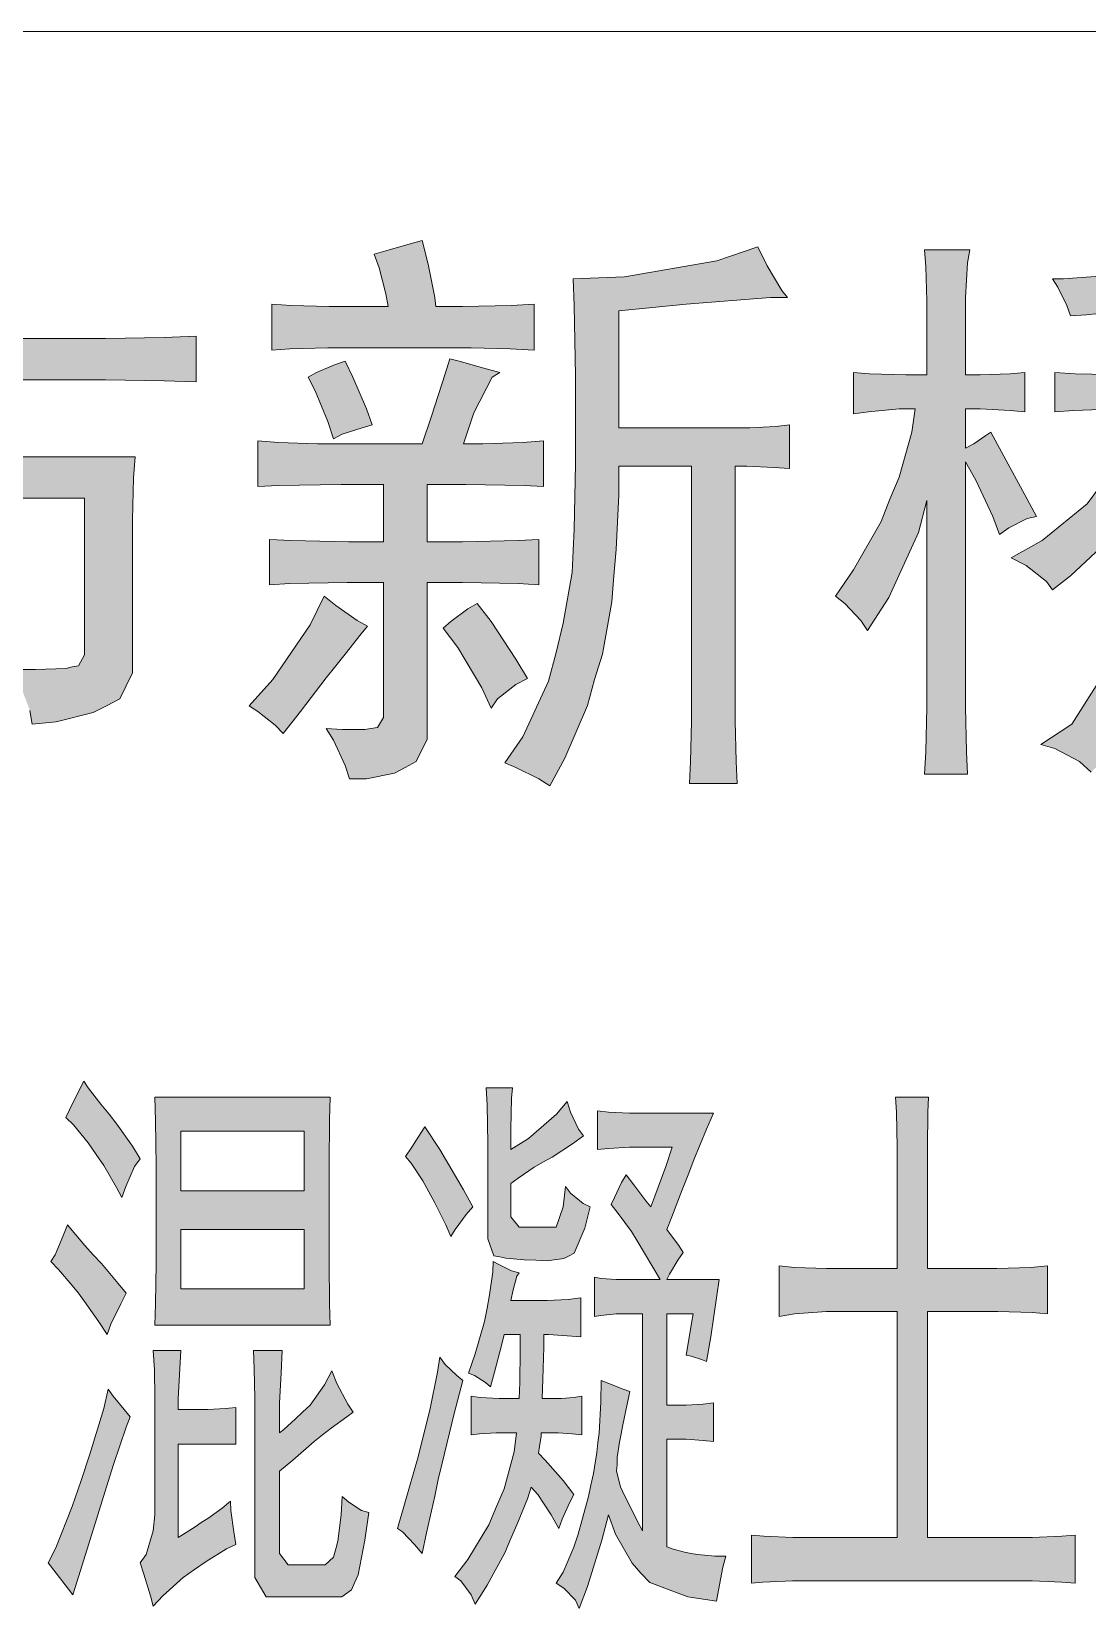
# Model space of a CAD drawing. Header units: millimetres. Extents: x 0 to 207, y 0 to 293.
# Drawn here: x 113.61 to 120.37, y 254.96 to 265.05 of the extents above; entities that cross this region are included whole.
import ezdxf

# ---------------------------------------------------------------- set-up
doc = ezdxf.new("R2010")
doc.units = ezdxf.units.MM

msp = doc.modelspace()

# ---------------------------------------------------------------- hatches: boundary and pattern name
h = msp.add_hatch(color=0)
h.dxf.hatch_style = 2
h.paths.add_polyline_path([(116.106222, 263.7155), (116.145028, 263.563806), (116.187361, 263.348611), (116.194417, 263.292167), (116.36375, 263.292167), (116.677722, 263.299222), (116.822361, 263.306278), (116.822361, 263.013472), (116.670667, 263.020528), (116.420194, 263.027583), (116.328472, 263.027583), (115.626444, 263.027583), (115.502972, 263.027583), (115.259556, 263.020528), (115.143139, 263.013472), (115.143139, 263.306278), (115.266611, 263.299222), (115.510028, 263.292167), (115.626444, 263.292167), (115.8875, 263.292167), (115.873389, 263.373306), (115.831056, 263.539111), (115.799306, 263.627306), (115.873389, 263.648472), (116.028611, 263.694333)])
h = msp.add_hatch(color=0)
h.dxf.hatch_style = 2
h.paths.add_polyline_path([(118.445139, 263.348611), (118.335778, 263.348611), (117.796028, 263.306278), (117.365639, 263.263944), (117.365639, 262.516056), (118.124111, 262.516056), (118.20525, 262.516056), (118.371056, 262.523111), (118.45925, 262.533694), (118.45925, 262.255), (118.356944, 262.262056), (118.184083, 262.269111), (118.11, 262.269111), (118.11, 260.76275), (118.11, 260.639278), (118.117056, 260.378222), (118.124111, 260.237111), (117.817194, 260.237111), (117.82425, 260.378222), (117.831306, 260.632222), (117.831306, 260.748639), (117.831306, 262.269111), (117.365639, 262.269111), (117.365639, 262.085667), (117.348, 261.736417), (117.333889, 261.567083), (117.319778, 261.401278), (117.259806, 261.066139), (117.210417, 260.903861), (117.164556, 260.738056), (117.019917, 260.399389), (116.924667, 260.223), (116.854111, 260.268861), (116.705944, 260.339417), (116.635389, 260.371167), (116.751806, 260.536972), (116.914083, 260.893278), (116.963472, 261.076722), (117.009333, 261.263694), (117.065778, 261.58825), (117.072833, 261.729361), (117.079889, 261.866944), (117.086944, 262.283222), (117.086944, 262.561917), (117.086944, 262.847667), (117.079889, 263.299222), (117.072833, 263.468556), (117.400917, 263.482667), (117.993583, 263.584972), (118.254639, 263.673167), (118.314611, 263.553222), (118.409861, 263.394472)])
h = msp.add_hatch(color=0)
h.dxf.hatch_style = 2
h.paths.add_polyline_path([(119.803333, 261.831667), (119.761, 261.948083), (119.651639, 262.180917), (119.584611, 262.297333), (119.584611, 260.865056), (119.584611, 260.727472), (119.591667, 260.441722), (119.598722, 260.297083), (119.323556, 260.297083), (119.330611, 260.441722), (119.337667, 260.727472), (119.337667, 260.865056), (119.337667, 262.050389), (119.28475, 261.845778), (119.09425, 261.4295), (118.956667, 261.217833), (118.914333, 261.281333), (118.812028, 261.390694), (118.752056, 261.436556), (118.868472, 261.605889), (119.044861, 261.916333), (119.101306, 262.057444), (119.161278, 262.198556), (119.242417, 262.487833), (119.263583, 262.636), (119.161278, 262.636), (118.963722, 262.618361), (118.868472, 262.60425), (118.868472, 262.868833), (118.970778, 262.861778), (119.203611, 262.854722), (119.337667, 262.854722), (119.337667, 263.218083), (119.337667, 263.327444), (119.330611, 263.546167), (119.323556, 263.655528), (119.612833, 263.655528), (119.598722, 263.570861), (119.584611, 263.348611), (119.584611, 263.218083), (119.584611, 262.854722), (119.679861, 262.854722), (119.870361, 262.861778), (119.965611, 262.868833), (119.965611, 262.618361), (119.870361, 262.625417), (119.679861, 262.636), (119.584611, 262.636), (119.584611, 262.385528), (119.637528, 262.41375), (119.715139, 262.466667), (119.746889, 262.487833), (119.817444, 262.357306), (119.965611, 262.085667), (120.039694, 261.948083), (119.979722, 261.933972), (119.863306, 261.874)])
h = msp.add_hatch(color=0)
h.dxf.hatch_style = 2
h.paths.add_polyline_path([(121.849444, 263.394472), (121.76125, 263.401528), (121.397889, 263.36625), (121.119194, 263.320389), (121.105083, 263.211028), (121.069806, 262.978194), (121.045111, 262.854722), (121.57075, 262.854722), (121.658944, 262.854722), (121.870611, 262.861778), (121.997611, 262.868833), (121.997611, 262.618361), (121.870611, 262.625417), (121.57075, 262.636), (121.397889, 262.636), (121.419056, 262.501944), (121.539, 262.265583), (121.637778, 262.15975), (121.736556, 262.053917), (122.032889, 261.881056), (122.230444, 261.817556), (122.156361, 261.771694), (122.039944, 261.641167), (121.997611, 261.552972), (121.88825, 261.612944), (121.683639, 261.757583), (121.588389, 261.845778), (121.57075, 261.764639), (121.556639, 261.574139), (121.556639, 261.464778), (121.556639, 260.7945), (121.556639, 260.692194), (121.563694, 260.455833), (121.57075, 260.325306), (121.295583, 260.325306), (121.302639, 260.4135), (121.309694, 260.646333), (121.309694, 260.7945), (121.309694, 261.464778), (121.309694, 261.574139), (121.302639, 261.771694), (121.295583, 261.859889), (121.57075, 261.859889), (121.404944, 262.022167), (121.193278, 262.406694), (121.147417, 262.636), (120.988667, 262.636), (120.907528, 262.399639), (120.717028, 262.050389), (120.607667, 261.933972), (120.717028, 261.919861), (120.879306, 261.902222), (120.928694, 261.902222), (120.907528, 261.824611), (120.87225, 261.577667), (120.858139, 261.415389), (120.8405, 261.249583), (120.780528, 260.949722), (120.731139, 260.815667), (120.685278, 260.681611), (120.512417, 260.427611), (120.388944, 260.311194), (120.314861, 260.378222), (120.156111, 260.462889), (120.067917, 260.487583), (120.265472, 260.618111), (120.501833, 260.992056), (120.540639, 261.231944), (120.582972, 261.471833), (120.607667, 261.8105), (120.593556, 261.902222), (120.484194, 261.77875), (120.258417, 261.567083), (120.142, 261.478889), (120.103194, 261.531806), (119.972667, 261.634111), (119.877417, 261.6835), (120.074972, 261.792861), (120.36425, 262.029222), (120.455972, 262.152694), (120.547694, 262.276167), (120.68175, 262.516056), (120.724083, 262.636), (120.565333, 262.636), (120.279583, 262.625417), (120.156111, 262.618361), (120.156111, 262.868833), (120.286639, 262.861778), (120.607667, 262.854722), (120.798167, 262.854722), (120.812278, 262.98525), (120.833444, 263.203972), (120.8405, 263.292167), (120.653528, 263.271), (120.360722, 263.23925), (120.258417, 263.232194), (120.233722, 263.299222), (120.177278, 263.415639), (120.142, 263.468556), (120.212556, 263.468556), (120.533583, 263.49325), (120.784056, 263.517944), (121.031, 263.542639), (121.486083, 263.634361), (121.690694, 263.701389), (121.718917, 263.627306), (121.800056, 263.475611)])
h = msp.add_hatch(color=0)
h.dxf.hatch_style = 2
h.paths.add_polyline_path([(113.901361, 263.087556), (114.07775, 263.087556), (114.455222, 263.094611), (114.659833, 263.101667), (114.659833, 262.808861), (114.455222, 262.815917), (114.07775, 262.822972), (113.901361, 262.822972), (113.142889, 262.822972), (113.142889, 262.329083), (114.26825, 262.329083), (114.257667, 262.195028), (114.250611, 261.926917), (114.250611, 261.785806), (114.250611, 261.069667), (114.250611, 260.946194), (114.169472, 260.780389), (114.084806, 260.734528), (114.000139, 260.692194), (113.763778, 260.632222), (113.608556, 260.618111), (113.594444, 260.706306), (113.527417, 260.882694), (113.478028, 260.967361), (113.629722, 260.967361), (113.82375, 260.974417), (113.866083, 260.985), (113.904889, 260.992056), (113.943694, 261.062611), (113.943694, 261.129639), (113.943694, 262.0645), (113.142889, 262.0645), (113.142889, 260.910917), (113.142889, 260.727472), (113.149944, 260.4135), (113.157, 260.282972), (112.818333, 260.282972), (112.828917, 260.4135), (112.835972, 260.727472), (112.835972, 260.910917), (112.835972, 262.0645), (112.017528, 262.0645), (112.017528, 260.632222), (111.6965, 260.632222), (111.703556, 260.748639), (111.710611, 261.027333), (111.710611, 261.186083), (111.710611, 261.729361), (111.710611, 261.895167), (111.703556, 262.195028), (111.6965, 262.329083), (112.835972, 262.329083), (112.835972, 262.822972), (112.073972, 262.822972), (111.883472, 262.822972), (111.506, 262.815917), (111.3155, 262.808861), (111.3155, 263.101667), (111.506, 263.094611), (111.883472, 263.087556), (112.073972, 263.087556)])
h = msp.add_hatch(color=0)
h.dxf.hatch_style = 2
h.paths.add_polyline_path([(116.603639, 262.868833), (116.55425, 262.840611), (116.437833, 262.611306), (116.370806, 262.41375), (116.494278, 262.41375), (116.751806, 262.420806), (116.882333, 262.431389), (116.882333, 262.138583), (116.758861, 262.145639), (116.384917, 262.152694), (116.137972, 262.152694), (116.137972, 261.785806), (116.36375, 261.785806), (116.720056, 261.792861), (116.854111, 261.799917), (116.854111, 261.510639), (116.720056, 261.517694), (116.36375, 261.52475), (116.137972, 261.52475), (116.137972, 260.632222), (116.137972, 260.522861), (116.067417, 260.378222), (115.996861, 260.339417), (115.929833, 260.304139), (115.749917, 260.268861), (115.640556, 260.268861), (115.612333, 260.353528), (115.53825, 260.515806), (115.492389, 260.589889), (115.594694, 260.582833), (115.739333, 260.582833), (115.778139, 260.589889), (115.820472, 260.596944), (115.859278, 260.660444), (115.859278, 260.720417), (115.859278, 261.52475), (115.626444, 261.52475), (115.259556, 261.517694), (115.129028, 261.510639), (115.129028, 261.799917), (115.266611, 261.792861), (115.6335, 261.785806), (115.859278, 261.785806), (115.859278, 262.152694), (115.587639, 262.152694), (115.185472, 262.145639), (115.054944, 262.138583), (115.054944, 262.431389), (115.185472, 262.420806), (115.435944, 262.41375), (115.552361, 262.41375), (116.106222, 262.41375), (116.166194, 262.590139), (116.254389, 262.861778), (116.282611, 262.957028), (116.342583, 262.942917), (116.501333, 262.897056)])
h = msp.add_hatch(color=0)
h.dxf.hatch_style = 2
h.paths.add_polyline_path([(115.612333, 262.942917), (115.661722, 262.840611), (115.749917, 262.636), (115.785194, 262.533694), (115.721694, 262.516056), (115.594694, 262.473722), (115.53825, 262.4455), (115.502972, 262.554861), (115.421833, 262.752417), (115.375972, 262.840611), (115.428889, 262.868833), (115.545306, 262.918222)])
h = msp.add_hatch(color=0)
h.dxf.hatch_style = 2
h.paths.add_polyline_path([(115.756972, 261.246056), (115.714639, 261.196667), (115.612333, 261.066139), (115.552361, 260.992056), (115.492389, 260.914444), (115.326583, 260.69925), (115.217222, 260.558139), (115.164306, 260.611056), (115.054944, 260.69925), (114.9985, 260.734528), (115.150194, 260.903861), (115.390083, 261.253111), (115.478278, 261.436556), (115.552361, 261.376583), (115.689944, 261.281333)])
h = msp.add_hatch(color=0)
h.dxf.hatch_style = 2
h.paths.add_polyline_path([(116.459, 261.390694), (116.547194, 261.274278), (116.705944, 261.034389), (116.780028, 260.910917), (116.705944, 260.872111), (116.589528, 260.780389), (116.547194, 260.720417), (116.487222, 260.850944), (116.335528, 261.108472), (116.240278, 261.231944), (116.289667, 261.274278), (116.399028, 261.355417)])
h = msp.add_hatch(color=0)
h.dxf.hatch_style = 2
h.paths.add_polyline_path([(113.940167, 258.332111), (113.968389, 258.289778), (114.049528, 258.183944), (114.102444, 258.120444), (114.151833, 258.056944), (114.250611, 257.915833), (114.3, 257.834694), (114.264722, 257.785306), (114.208278, 257.658306), (114.183583, 257.58775), (114.148306, 257.65125), (114.067167, 257.792361), (114.017778, 257.862917), (113.968389, 257.937), (113.873139, 258.053417), (113.82375, 258.099278), (113.848444, 258.148667), (113.904889, 258.265083)])
h = msp.add_hatch(color=0)
h.dxf.hatch_style = 2
h.paths.add_polyline_path([(117.139861, 257.982861), (117.069306, 257.929944), (116.938778, 257.845278), (116.878806, 257.813528), (116.822361, 257.781778), (116.720056, 257.711222), (116.674194, 257.675944), (116.674194, 257.527778), (116.674194, 257.464278), (116.727111, 257.39725), (116.780028, 257.39725), (116.938778, 257.39725), (116.963472, 257.39725), (117.009333, 257.527778), (117.023444, 257.658306), (117.055194, 257.615972), (117.136333, 257.548944), (117.182194, 257.527778), (117.146917, 257.390194), (117.079889, 257.231444), (117.048139, 257.213806), (117.012861, 257.196167), (116.907028, 257.182056), (116.832944, 257.185583), (116.758861, 257.189111), (116.642444, 257.199694), (116.603639, 257.20675), (116.564833, 257.213806), (116.526028, 257.323167), (116.526028, 257.425472), (116.526028, 257.792361), (116.526028, 257.929944), (116.5225, 258.180417), (116.515444, 258.289778), (116.684778, 258.289778), (116.677722, 258.22275), (116.674194, 258.025194), (116.674194, 257.894667), (116.787083, 257.965222), (116.967, 258.120444), (117.034028, 258.201583), (117.055194, 258.134556), (117.108111, 258.025194)])
h = msp.add_hatch(color=0)
h.paths.add_polyline_path([(115.517083, 258.229806), (115.513556, 258.085167), (115.510028, 257.799417), (115.510028, 257.658306), (115.510028, 257.294944), (115.510028, 257.171472), (115.513556, 256.906889), (115.517083, 256.769306), (114.39525, 256.769306), (114.398778, 256.906889), (114.402306, 257.164417), (114.402306, 257.280833), (114.402306, 257.658306), (114.402306, 257.792361), (114.398778, 258.078111), (114.39525, 258.229806)])
h.paths.add_polyline_path([(115.351278, 257.002139), (115.351278, 257.383139), (114.561056, 257.383139), (114.561056, 257.002139)])
h.paths.add_polyline_path([(115.351278, 257.630083), (115.351278, 258.011083), (114.561056, 258.011083), (114.561056, 257.630083)])
h = msp.add_hatch(color=0)
h.dxf.hatch_style = 2
h.paths.add_polyline_path([(119.147167, 257.132667), (119.147167, 257.77825), (119.147167, 257.908778), (119.143639, 258.134556), (119.136583, 258.229806), (119.34825, 258.229806), (119.344722, 258.134556), (119.341194, 257.908778), (119.341194, 257.77825), (119.341194, 257.132667), (119.672806, 257.132667), (119.785694, 257.132667), (120.004417, 257.139722), (120.11025, 257.150306), (120.11025, 256.843389), (120.011472, 256.850444), (119.79275, 256.8575), (119.672806, 256.8575), (119.341194, 256.8575), (119.341194, 255.411111), (119.902111, 255.411111), (120.011472, 255.411111), (120.201972, 255.418167), (120.286639, 255.425222), (120.286639, 255.118306), (120.201972, 255.125361), (120.011472, 255.132417), (119.902111, 255.132417), (118.593306, 255.132417), (118.476889, 255.132417), (118.286389, 255.125361), (118.215833, 255.118306), (118.215833, 255.425222), (118.293444, 255.418167), (118.480417, 255.411111), (118.593306, 255.411111), (119.147167, 255.411111), (119.147167, 256.8575), (118.804972, 256.8575), (118.695611, 256.8575), (118.491, 256.843389), (118.392222, 256.82575), (118.392222, 257.150306), (118.491, 257.139722), (118.695611, 257.132667), (118.804972, 257.132667)])
h = msp.add_hatch(color=0)
h.dxf.hatch_style = 2
h.paths.add_polyline_path([(117.31625, 257.541889), (117.337417, 257.58775), (117.383278, 257.683), (117.4115, 257.732389), (117.460889, 257.668889), (117.5385, 257.566583), (117.57025, 257.527778), (117.594944, 257.594806), (117.6655, 257.785306), (117.707833, 257.908778), (117.499694, 257.908778), (117.432667, 257.908778), (117.298611, 257.901722), (117.228056, 257.894667), (117.228056, 258.141611), (117.298611, 258.134556), (117.432667, 258.1275), (117.499694, 258.1275), (117.972417, 258.1275), (117.926556, 258.025194), (117.845417, 257.827639), (117.810139, 257.732389), (117.771333, 257.637139), (117.704306, 257.464278), (117.672556, 257.383139), (117.69725, 257.351389), (117.750167, 257.280833), (117.778389, 257.234972), (117.743111, 257.185583), (117.690194, 257.097389), (117.672556, 257.062111), (118.007694, 257.062111), (117.993583, 256.959806), (117.954778, 256.695222), (117.926556, 256.536472), (117.894806, 256.550583), (117.827778, 256.57175), (117.796028, 256.578806), (117.810139, 256.652889), (117.831306, 256.783417), (117.841889, 256.843389), (117.672556, 256.843389), (117.672556, 256.257778), (117.753694, 256.257778), (117.796028, 256.257778), (117.905389, 256.264833), (117.972417, 256.271889), (117.972417, 256.024944), (117.905389, 256.032), (117.796028, 256.039056), (117.753694, 256.039056), (117.672556, 256.039056), (117.672556, 255.351139), (117.707833, 255.337028), (117.785444, 255.315861), (117.827778, 255.308806), (117.870111, 255.30175), (117.979472, 255.291167), (118.050028, 255.291167), (118.032389, 255.220611), (118.004167, 255.072444), (117.990056, 255.001889), (117.806611, 255.030111), (117.563194, 255.121833), (117.50675, 255.181806), (117.450306, 255.245306), (117.344472, 255.432278), (117.298611, 255.55575), (117.256278, 255.393472), (117.164556, 255.097139), (117.111639, 254.956028), (117.086944, 255.008944), (117.012861, 255.086556), (116.963472, 255.118306), (117.009333, 255.188861), (117.076361, 255.347611), (117.104583, 255.432278), (117.129278, 255.516944), (117.171611, 255.672167), (117.185722, 255.74625), (117.203361, 255.820333), (117.224528, 255.954389), (117.231583, 256.017889), (117.238639, 256.077861), (117.249222, 256.278944), (117.25275, 256.416528), (117.302139, 256.395361), (117.393861, 256.360083), (117.436194, 256.345972), (117.418556, 256.264833), (117.390333, 256.130778), (117.37975, 256.074333), (117.369167, 256.021417), (117.355056, 255.922639), (117.355056, 255.876778), (117.351528, 255.834444), (117.376222, 255.735667), (117.400917, 255.679222), (117.429139, 255.626306), (117.485583, 255.513417), (117.517333, 255.453444), (117.517333, 256.843389), (117.4115, 256.843389), (117.348, 256.843389), (117.249222, 256.832806), (117.210417, 256.82575), (117.210417, 257.076222), (117.25275, 257.069167), (117.348, 257.062111), (117.400917, 257.062111), (117.630222, 257.062111), (117.482056, 257.309056), (117.446778, 257.369028), (117.362111, 257.485444)])
h = msp.add_hatch(color=0)
h.dxf.hatch_style = 2
h.paths.add_polyline_path([(116.123861, 258.039306), (116.219111, 257.894667), (116.370806, 257.637139), (116.430778, 257.527778), (116.388444, 257.478389), (116.317889, 257.383139), (116.289667, 257.337278), (116.257917, 257.411361), (116.187361, 257.552472), (116.148556, 257.623028), (116.10975, 257.693583), (116.035667, 257.806472), (116.000389, 257.848806), (116.039194, 257.908778), (116.099167, 258.004028)])
h = msp.add_hatch(color=0)
h.dxf.hatch_style = 2
h.paths.add_polyline_path([(113.834333, 257.411361), (113.866083, 257.376083), (113.947222, 257.280833), (114.000139, 257.220861), (114.053056, 257.164417), (114.158889, 257.037417), (114.211806, 256.973917), (114.176528, 256.906889), (114.113028, 256.776361), (114.088333, 256.709333), (114.035417, 256.790472), (113.943694, 256.921), (113.904889, 256.973917), (113.866083, 257.023306), (113.777889, 257.125611), (113.7285, 257.178528), (113.756722, 257.220861), (113.806111, 257.337278)])
h = msp.add_hatch(color=0)
h.dxf.hatch_style = 2
h.paths.add_polyline_path([(116.850583, 255.950861), (116.892917, 255.905), (117.009333, 255.774472), (117.076361, 255.686278), (117.051667, 255.636889), (117.002278, 255.527528), (116.981111, 255.467556), (116.931722, 255.55575), (116.847056, 255.686278), (116.804722, 255.732139), (116.780028, 255.658056), (116.713, 255.49225), (116.674194, 255.404056), (116.635389, 255.312333), (116.5225, 255.104194), (116.444889, 254.98425), (116.420194, 255.044222), (116.353167, 255.132417), (116.314361, 255.160639), (116.399028, 255.27), (116.533083, 255.49225), (116.582472, 255.608667), (116.631861, 255.721556), (116.695361, 255.957917), (116.709472, 256.081389), (116.631861, 256.081389), (116.578944, 256.081389), (116.473111, 256.074333), (116.420194, 256.067278), (116.420194, 256.314222), (116.476639, 256.307167), (116.600111, 256.300111), (116.667139, 256.300111), (116.727111, 256.300111), (116.730639, 256.402417), (116.734167, 256.607028), (116.734167, 256.709333), (116.631861, 256.709333), (116.614222, 256.638778), (116.568361, 256.469444), (116.543667, 256.374194), (116.511917, 256.402417), (116.441361, 256.448278), (116.402556, 256.462389), (116.444889, 256.585861), (116.504861, 256.794), (116.5225, 256.878667), (116.536611, 256.963333), (116.557778, 257.1115), (116.561306, 257.178528), (116.596583, 257.157361), (116.677722, 257.118556), (116.727111, 257.104444), (116.713, 257.083278), (116.688306, 256.995083), (116.674194, 256.928056), (116.850583, 256.928056), (116.907028, 256.928056), (117.041083, 256.935111), (117.122222, 256.945694), (117.122222, 256.695222), (117.034028, 256.702278), (116.914083, 256.709333), (116.885861, 256.709333), (116.885861, 256.628194), (116.878806, 256.423583), (116.875278, 256.300111), (116.963472, 256.300111), (116.995222, 256.300111), (117.076361, 256.307167), (117.129278, 256.314222), (117.129278, 256.067278), (117.065778, 256.074333), (116.977583, 256.081389), (116.956417, 256.081389), (116.868222, 256.081389), (116.868222, 256.060222), (116.857639, 255.993194)])
h = msp.add_hatch(color=0)
h.dxf.hatch_style = 2
h.paths.add_polyline_path([(114.3, 255.248833), (114.338806, 255.30175), (114.384667, 255.453444), (114.39525, 255.55575), (114.39525, 256.257778), (114.39525, 256.307167), (114.391722, 256.483556), (114.384667, 256.607028), (114.561056, 256.607028), (114.554, 256.490611), (114.543417, 256.300111), (114.543417, 256.229556), (114.684528, 256.229556), (114.733917, 256.229556), (114.846806, 256.236611), (114.913833, 256.243667), (114.913833, 256.007306), (114.543417, 256.007306), (114.543417, 255.411111), (114.578694, 255.432278), (114.652778, 255.478139), (114.691583, 255.506361), (114.733917, 255.531056), (114.825639, 255.598083), (114.878556, 255.643944), (114.882083, 255.583972), (114.899722, 255.446389), (114.913833, 255.36525), (114.853861, 255.337028), (114.723333, 255.255889), (114.64925, 255.2065), (114.575167, 255.153583), (114.444639, 255.037167), (114.384667, 254.970139), (114.367028, 255.037167), (114.324694, 255.17475)])
h = msp.add_hatch(color=0)
h.dxf.hatch_style = 2
h.paths.add_polyline_path([(115.210167, 256.607028), (115.203111, 256.462389), (115.192528, 256.271889), (115.192528, 256.229556), (115.192528, 256.081389), (115.22075, 256.102556), (115.294833, 256.169583), (115.340694, 256.211917), (115.390083, 256.257778), (115.481806, 256.388306), (115.527667, 256.4765), (115.559417, 256.395361), (115.629972, 256.264833), (115.66525, 256.211917), (115.622917, 256.183694), (115.524139, 256.109611), (115.467694, 256.067278), (115.414778, 256.024944), (115.277194, 255.905), (115.192528, 255.834444), (115.192528, 255.379361), (115.192528, 255.308806), (115.248972, 255.234722), (115.305417, 255.234722), (115.446528, 255.234722), (115.485333, 255.234722), (115.53825, 255.284111), (115.552361, 255.337028), (115.566472, 255.386417), (115.587639, 255.55575), (115.594694, 255.672167), (115.637028, 255.636889), (115.718167, 255.583972), (115.764028, 255.569861), (115.739333, 255.393472), (115.697, 255.171222), (115.675833, 255.125361), (115.654667, 255.075972), (115.591167, 255.030111), (115.552361, 255.030111), (115.185472, 255.030111), (115.107861, 255.030111), (115.033778, 255.153583), (115.033778, 255.277056), (115.033778, 256.229556), (115.033778, 256.300111), (115.03025, 256.490611), (115.026722, 256.607028)])
h = msp.add_hatch(color=0)
h.dxf.hatch_style = 2
h.paths.add_polyline_path([(115.947472, 255.467556), (115.993333, 255.622778), (116.081528, 255.926167), (116.116806, 256.074333), (116.155611, 256.226028), (116.205, 256.469444), (116.219111, 256.564694), (116.254389, 256.518833), (116.328472, 256.448278), (116.367278, 256.416528), (116.310833, 256.204861), (116.233222, 255.887361), (116.208528, 255.781528), (116.187361, 255.675694), (116.134444, 255.439333), (116.106222, 255.308806), (116.056833, 255.36525), (115.979222, 255.446389)])
h = msp.add_hatch(color=0)
h.dxf.hatch_style = 2
h.paths.add_polyline_path([(114.2365, 256.183694), (114.211806, 256.116667), (114.130667, 255.876778), (114.074222, 255.700389), (114.021306, 255.527528), (113.919, 255.199444), (113.869611, 255.044222), (113.841389, 255.0795), (113.763778, 255.181806), (113.710861, 255.248833), (113.76025, 255.344083), (113.866083, 255.608667), (113.922528, 255.774472), (113.978972, 255.943806), (114.067167, 256.236611), (114.095389, 256.360083), (114.127139, 256.314222), (114.197694, 256.229556)])

# ---------------------------------------------------------------- linework, layer by layer
at = {"color": 0, "lineweight": 0}
for points in [[(77.840417, 265.052528), (201.9935, 265.052528)], [(120.653528, 263.271), (120.360722, 263.23925), (120.258417, 263.232194), (120.233722, 263.299222), (120.177278, 263.415639), (120.142, 263.468556), (120.212556, 263.468556), (120.533583, 263.49325)], [(112.073972, 263.087556), (113.901361, 263.087556), (114.07775, 263.087556), (114.455222, 263.094611), (114.659833, 263.101667), (114.659833, 262.808861), (114.455222, 262.815917), (114.07775, 262.822972), (113.901361, 262.822972), (113.142889, 262.822972)], [(120.565333, 262.636), (120.279583, 262.625417), (120.156111, 262.618361), (120.156111, 262.868833), (120.286639, 262.861778), (120.607667, 262.854722)], [(113.142889, 262.329083), (114.26825, 262.329083), (114.257667, 262.195028), (114.250611, 261.926917), (114.250611, 261.785806), (114.250611, 261.069667), (114.250611, 260.946194), (114.169472, 260.780389), (114.084806, 260.734528), (114.000139, 260.692194), (113.763778, 260.632222), (113.608556, 260.618111), (113.594444, 260.706306)], [(120.484194, 261.77875), (120.258417, 261.567083), (120.142, 261.478889), (120.103194, 261.531806), (119.972667, 261.634111), (119.877417, 261.6835), (120.074972, 261.792861), (120.36425, 262.029222), (120.455972, 262.152694)], [(113.478028, 260.967361), (113.629722, 260.967361), (113.82375, 260.974417), (113.866083, 260.985), (113.904889, 260.992056), (113.943694, 261.062611), (113.943694, 261.129639), (113.943694, 262.0645), (113.142889, 262.0645)], [(120.388944, 260.311194), (120.314861, 260.378222), (120.156111, 260.462889), (120.067917, 260.487583), (120.265472, 260.618111), (120.501833, 260.992056)]]:
    msp.add_lwpolyline(points, dxfattribs=at)
for points in [[(116.106222, 263.7155), (116.145028, 263.563806), (116.187361, 263.348611), (116.194417, 263.292167), (116.36375, 263.292167), (116.677722, 263.299222), (116.822361, 263.306278), (116.822361, 263.013472), (116.670667, 263.020528), (116.420194, 263.027583), (116.328472, 263.027583), (115.626444, 263.027583), (115.502972, 263.027583), (115.259556, 263.020528), (115.143139, 263.013472), (115.143139, 263.306278), (115.266611, 263.299222), (115.510028, 263.292167), (115.626444, 263.292167), (115.8875, 263.292167), (115.873389, 263.373306), (115.831056, 263.539111), (115.799306, 263.627306), (115.873389, 263.648472), (116.028611, 263.694333)], [(118.445139, 263.348611), (118.335778, 263.348611), (117.796028, 263.306278), (117.365639, 263.263944), (117.365639, 262.516056), (118.124111, 262.516056), (118.20525, 262.516056), (118.371056, 262.523111), (118.45925, 262.533694), (118.45925, 262.255), (118.356944, 262.262056), (118.184083, 262.269111), (118.11, 262.269111), (118.11, 260.76275), (118.11, 260.639278), (118.117056, 260.378222), (118.124111, 260.237111), (117.817194, 260.237111), (117.82425, 260.378222), (117.831306, 260.632222), (117.831306, 260.748639), (117.831306, 262.269111), (117.365639, 262.269111), (117.365639, 262.085667), (117.348, 261.736417), (117.333889, 261.567083), (117.319778, 261.401278), (117.259806, 261.066139), (117.210417, 260.903861), (117.164556, 260.738056), (117.019917, 260.399389), (116.924667, 260.223), (116.854111, 260.268861), (116.705944, 260.339417), (116.635389, 260.371167), (116.751806, 260.536972), (116.914083, 260.893278), (116.963472, 261.076722), (117.009333, 261.263694), (117.065778, 261.58825), (117.072833, 261.729361), (117.079889, 261.866944), (117.086944, 262.283222), (117.086944, 262.561917), (117.086944, 262.847667), (117.079889, 263.299222), (117.072833, 263.468556), (117.400917, 263.482667), (117.993583, 263.584972), (118.254639, 263.673167), (118.314611, 263.553222), (118.409861, 263.394472)], [(119.803333, 261.831667), (119.761, 261.948083), (119.651639, 262.180917), (119.584611, 262.297333), (119.584611, 260.865056), (119.584611, 260.727472), (119.591667, 260.441722), (119.598722, 260.297083), (119.323556, 260.297083), (119.330611, 260.441722), (119.337667, 260.727472), (119.337667, 260.865056), (119.337667, 262.050389), (119.28475, 261.845778), (119.09425, 261.4295), (118.956667, 261.217833), (118.914333, 261.281333), (118.812028, 261.390694), (118.752056, 261.436556), (118.868472, 261.605889), (119.044861, 261.916333), (119.101306, 262.057444), (119.161278, 262.198556), (119.242417, 262.487833), (119.263583, 262.636), (119.161278, 262.636), (118.963722, 262.618361), (118.868472, 262.60425), (118.868472, 262.868833), (118.970778, 262.861778), (119.203611, 262.854722), (119.337667, 262.854722), (119.337667, 263.218083), (119.337667, 263.327444), (119.330611, 263.546167), (119.323556, 263.655528), (119.612833, 263.655528), (119.598722, 263.570861), (119.584611, 263.348611), (119.584611, 263.218083), (119.584611, 262.854722), (119.679861, 262.854722), (119.870361, 262.861778), (119.965611, 262.868833), (119.965611, 262.618361), (119.870361, 262.625417), (119.679861, 262.636), (119.584611, 262.636), (119.584611, 262.385528), (119.637528, 262.41375), (119.715139, 262.466667), (119.746889, 262.487833), (119.817444, 262.357306), (119.965611, 262.085667), (120.039694, 261.948083), (119.979722, 261.933972), (119.863306, 261.874)], [(116.603639, 262.868833), (116.55425, 262.840611), (116.437833, 262.611306), (116.370806, 262.41375), (116.494278, 262.41375), (116.751806, 262.420806), (116.882333, 262.431389), (116.882333, 262.138583), (116.758861, 262.145639), (116.384917, 262.152694), (116.137972, 262.152694), (116.137972, 261.785806), (116.36375, 261.785806), (116.720056, 261.792861), (116.854111, 261.799917), (116.854111, 261.510639), (116.720056, 261.517694), (116.36375, 261.52475), (116.137972, 261.52475), (116.137972, 260.632222), (116.137972, 260.522861), (116.067417, 260.378222), (115.996861, 260.339417), (115.929833, 260.304139), (115.749917, 260.268861), (115.640556, 260.268861), (115.612333, 260.353528), (115.53825, 260.515806), (115.492389, 260.589889), (115.594694, 260.582833), (115.739333, 260.582833), (115.778139, 260.589889), (115.820472, 260.596944), (115.859278, 260.660444), (115.859278, 260.720417), (115.859278, 261.52475), (115.626444, 261.52475), (115.259556, 261.517694), (115.129028, 261.510639), (115.129028, 261.799917), (115.266611, 261.792861), (115.6335, 261.785806), (115.859278, 261.785806), (115.859278, 262.152694), (115.587639, 262.152694), (115.185472, 262.145639), (115.054944, 262.138583), (115.054944, 262.431389), (115.185472, 262.420806), (115.435944, 262.41375), (115.552361, 262.41375), (116.106222, 262.41375), (116.166194, 262.590139), (116.254389, 262.861778), (116.282611, 262.957028), (116.342583, 262.942917), (116.501333, 262.897056)], [(115.612333, 262.942917), (115.661722, 262.840611), (115.749917, 262.636), (115.785194, 262.533694), (115.721694, 262.516056), (115.594694, 262.473722), (115.53825, 262.4455), (115.502972, 262.554861), (115.421833, 262.752417), (115.375972, 262.840611), (115.428889, 262.868833), (115.545306, 262.918222)], [(115.756972, 261.246056), (115.714639, 261.196667), (115.612333, 261.066139), (115.552361, 260.992056), (115.492389, 260.914444), (115.326583, 260.69925), (115.217222, 260.558139), (115.164306, 260.611056), (115.054944, 260.69925), (114.9985, 260.734528), (115.150194, 260.903861), (115.390083, 261.253111), (115.478278, 261.436556), (115.552361, 261.376583), (115.689944, 261.281333)], [(116.459, 261.390694), (116.547194, 261.274278), (116.705944, 261.034389), (116.780028, 260.910917), (116.705944, 260.872111), (116.589528, 260.780389), (116.547194, 260.720417), (116.487222, 260.850944), (116.335528, 261.108472), (116.240278, 261.231944), (116.289667, 261.274278), (116.399028, 261.355417)], [(113.940167, 258.332111), (113.968389, 258.289778), (114.049528, 258.183944), (114.102444, 258.120444), (114.151833, 258.056944), (114.250611, 257.915833), (114.3, 257.834694), (114.264722, 257.785306), (114.208278, 257.658306), (114.183583, 257.58775), (114.148306, 257.65125), (114.067167, 257.792361), (114.017778, 257.862917), (113.968389, 257.937), (113.873139, 258.053417), (113.82375, 258.099278), (113.848444, 258.148667), (113.904889, 258.265083)], [(117.139861, 257.982861), (117.069306, 257.929944), (116.938778, 257.845278), (116.878806, 257.813528), (116.822361, 257.781778), (116.720056, 257.711222), (116.674194, 257.675944), (116.674194, 257.527778), (116.674194, 257.464278), (116.727111, 257.39725), (116.780028, 257.39725), (116.938778, 257.39725), (116.963472, 257.39725), (117.009333, 257.527778), (117.023444, 257.658306), (117.055194, 257.615972), (117.136333, 257.548944), (117.182194, 257.527778), (117.146917, 257.390194), (117.079889, 257.231444), (117.048139, 257.213806), (117.012861, 257.196167), (116.907028, 257.182056), (116.832944, 257.185583), (116.758861, 257.189111), (116.642444, 257.199694), (116.603639, 257.20675), (116.564833, 257.213806), (116.526028, 257.323167), (116.526028, 257.425472), (116.526028, 257.792361), (116.526028, 257.929944), (116.5225, 258.180417), (116.515444, 258.289778), (116.684778, 258.289778), (116.677722, 258.22275), (116.674194, 258.025194), (116.674194, 257.894667), (116.787083, 257.965222), (116.967, 258.120444), (117.034028, 258.201583), (117.055194, 258.134556), (117.108111, 258.025194)], [(115.517083, 258.229806), (115.513556, 258.085167), (115.510028, 257.799417), (115.510028, 257.658306), (115.510028, 257.294944), (115.510028, 257.171472), (115.513556, 256.906889), (115.517083, 256.769306), (114.39525, 256.769306), (114.398778, 256.906889), (114.402306, 257.164417), (114.402306, 257.280833), (114.402306, 257.658306), (114.402306, 257.792361), (114.398778, 258.078111), (114.39525, 258.229806)], [(119.147167, 257.132667), (119.147167, 257.77825), (119.147167, 257.908778), (119.143639, 258.134556), (119.136583, 258.229806), (119.34825, 258.229806), (119.344722, 258.134556), (119.341194, 257.908778), (119.341194, 257.77825), (119.341194, 257.132667), (119.672806, 257.132667), (119.785694, 257.132667), (120.004417, 257.139722), (120.11025, 257.150306), (120.11025, 256.843389), (120.011472, 256.850444), (119.79275, 256.8575), (119.672806, 256.8575), (119.341194, 256.8575), (119.341194, 255.411111), (119.902111, 255.411111), (120.011472, 255.411111), (120.201972, 255.418167), (120.286639, 255.425222), (120.286639, 255.118306), (120.201972, 255.125361), (120.011472, 255.132417), (119.902111, 255.132417), (118.593306, 255.132417), (118.476889, 255.132417), (118.286389, 255.125361), (118.215833, 255.118306), (118.215833, 255.425222), (118.293444, 255.418167), (118.480417, 255.411111), (118.593306, 255.411111), (119.147167, 255.411111), (119.147167, 256.8575), (118.804972, 256.8575), (118.695611, 256.8575), (118.491, 256.843389), (118.392222, 256.82575), (118.392222, 257.150306), (118.491, 257.139722), (118.695611, 257.132667), (118.804972, 257.132667)], [(117.31625, 257.541889), (117.337417, 257.58775), (117.383278, 257.683), (117.4115, 257.732389), (117.460889, 257.668889), (117.5385, 257.566583), (117.57025, 257.527778), (117.594944, 257.594806), (117.6655, 257.785306), (117.707833, 257.908778), (117.499694, 257.908778), (117.432667, 257.908778), (117.298611, 257.901722), (117.228056, 257.894667), (117.228056, 258.141611), (117.298611, 258.134556), (117.432667, 258.1275), (117.499694, 258.1275), (117.972417, 258.1275), (117.926556, 258.025194), (117.845417, 257.827639), (117.810139, 257.732389), (117.771333, 257.637139), (117.704306, 257.464278), (117.672556, 257.383139), (117.69725, 257.351389), (117.750167, 257.280833), (117.778389, 257.234972), (117.743111, 257.185583), (117.690194, 257.097389), (117.672556, 257.062111), (118.007694, 257.062111), (117.993583, 256.959806), (117.954778, 256.695222), (117.926556, 256.536472), (117.894806, 256.550583), (117.827778, 256.57175), (117.796028, 256.578806), (117.810139, 256.652889), (117.831306, 256.783417), (117.841889, 256.843389), (117.672556, 256.843389), (117.672556, 256.257778), (117.753694, 256.257778), (117.796028, 256.257778), (117.905389, 256.264833), (117.972417, 256.271889), (117.972417, 256.024944), (117.905389, 256.032), (117.796028, 256.039056), (117.753694, 256.039056), (117.672556, 256.039056), (117.672556, 255.351139), (117.707833, 255.337028), (117.785444, 255.315861), (117.827778, 255.308806), (117.870111, 255.30175), (117.979472, 255.291167), (118.050028, 255.291167), (118.032389, 255.220611), (118.004167, 255.072444), (117.990056, 255.001889), (117.806611, 255.030111), (117.563194, 255.121833), (117.50675, 255.181806), (117.450306, 255.245306), (117.344472, 255.432278), (117.298611, 255.55575), (117.256278, 255.393472), (117.164556, 255.097139), (117.111639, 254.956028), (117.086944, 255.008944), (117.012861, 255.086556), (116.963472, 255.118306), (117.009333, 255.188861), (117.076361, 255.347611), (117.104583, 255.432278), (117.129278, 255.516944), (117.171611, 255.672167), (117.185722, 255.74625), (117.203361, 255.820333), (117.224528, 255.954389), (117.231583, 256.017889), (117.238639, 256.077861), (117.249222, 256.278944), (117.25275, 256.416528), (117.302139, 256.395361), (117.393861, 256.360083), (117.436194, 256.345972), (117.418556, 256.264833), (117.390333, 256.130778), (117.37975, 256.074333), (117.369167, 256.021417), (117.355056, 255.922639), (117.355056, 255.876778), (117.351528, 255.834444), (117.376222, 255.735667), (117.400917, 255.679222), (117.429139, 255.626306), (117.485583, 255.513417), (117.517333, 255.453444), (117.517333, 256.843389), (117.4115, 256.843389), (117.348, 256.843389), (117.249222, 256.832806), (117.210417, 256.82575), (117.210417, 257.076222), (117.25275, 257.069167), (117.348, 257.062111), (117.400917, 257.062111), (117.630222, 257.062111), (117.482056, 257.309056), (117.446778, 257.369028), (117.362111, 257.485444)], [(115.351278, 257.630083), (115.351278, 258.011083), (114.561056, 258.011083), (114.561056, 257.630083)], [(116.123861, 258.039306), (116.219111, 257.894667), (116.370806, 257.637139), (116.430778, 257.527778), (116.388444, 257.478389), (116.317889, 257.383139), (116.289667, 257.337278), (116.257917, 257.411361), (116.187361, 257.552472), (116.148556, 257.623028), (116.10975, 257.693583), (116.035667, 257.806472), (116.000389, 257.848806), (116.039194, 257.908778), (116.099167, 258.004028)], [(113.834333, 257.411361), (113.866083, 257.376083), (113.947222, 257.280833), (114.000139, 257.220861), (114.053056, 257.164417), (114.158889, 257.037417), (114.211806, 256.973917), (114.176528, 256.906889), (114.113028, 256.776361), (114.088333, 256.709333), (114.035417, 256.790472), (113.943694, 256.921), (113.904889, 256.973917), (113.866083, 257.023306), (113.777889, 257.125611), (113.7285, 257.178528), (113.756722, 257.220861), (113.806111, 257.337278)], [(115.351278, 257.002139), (115.351278, 257.383139), (114.561056, 257.383139), (114.561056, 257.002139)], [(116.850583, 255.950861), (116.892917, 255.905), (117.009333, 255.774472), (117.076361, 255.686278), (117.051667, 255.636889), (117.002278, 255.527528), (116.981111, 255.467556), (116.931722, 255.55575), (116.847056, 255.686278), (116.804722, 255.732139), (116.780028, 255.658056), (116.713, 255.49225), (116.674194, 255.404056), (116.635389, 255.312333), (116.5225, 255.104194), (116.444889, 254.98425), (116.420194, 255.044222), (116.353167, 255.132417), (116.314361, 255.160639), (116.399028, 255.27), (116.533083, 255.49225), (116.582472, 255.608667), (116.631861, 255.721556), (116.695361, 255.957917), (116.709472, 256.081389), (116.631861, 256.081389), (116.578944, 256.081389), (116.473111, 256.074333), (116.420194, 256.067278), (116.420194, 256.314222), (116.476639, 256.307167), (116.600111, 256.300111), (116.667139, 256.300111), (116.727111, 256.300111), (116.730639, 256.402417), (116.734167, 256.607028), (116.734167, 256.709333), (116.631861, 256.709333), (116.614222, 256.638778), (116.568361, 256.469444), (116.543667, 256.374194), (116.511917, 256.402417), (116.441361, 256.448278), (116.402556, 256.462389), (116.444889, 256.585861), (116.504861, 256.794), (116.5225, 256.878667), (116.536611, 256.963333), (116.557778, 257.1115), (116.561306, 257.178528), (116.596583, 257.157361), (116.677722, 257.118556), (116.727111, 257.104444), (116.713, 257.083278), (116.688306, 256.995083), (116.674194, 256.928056), (116.850583, 256.928056), (116.907028, 256.928056), (117.041083, 256.935111), (117.122222, 256.945694), (117.122222, 256.695222), (117.034028, 256.702278), (116.914083, 256.709333), (116.885861, 256.709333), (116.885861, 256.628194), (116.878806, 256.423583), (116.875278, 256.300111), (116.963472, 256.300111), (116.995222, 256.300111), (117.076361, 256.307167), (117.129278, 256.314222), (117.129278, 256.067278), (117.065778, 256.074333), (116.977583, 256.081389), (116.956417, 256.081389), (116.868222, 256.081389), (116.868222, 256.060222), (116.857639, 255.993194)], [(114.3, 255.248833), (114.338806, 255.30175), (114.384667, 255.453444), (114.39525, 255.55575), (114.39525, 256.257778), (114.39525, 256.307167), (114.391722, 256.483556), (114.384667, 256.607028), (114.561056, 256.607028), (114.554, 256.490611), (114.543417, 256.300111), (114.543417, 256.229556), (114.684528, 256.229556), (114.733917, 256.229556), (114.846806, 256.236611), (114.913833, 256.243667), (114.913833, 256.007306), (114.543417, 256.007306), (114.543417, 255.411111), (114.578694, 255.432278), (114.652778, 255.478139), (114.691583, 255.506361), (114.733917, 255.531056), (114.825639, 255.598083), (114.878556, 255.643944), (114.882083, 255.583972), (114.899722, 255.446389), (114.913833, 255.36525), (114.853861, 255.337028), (114.723333, 255.255889), (114.64925, 255.2065), (114.575167, 255.153583), (114.444639, 255.037167), (114.384667, 254.970139), (114.367028, 255.037167), (114.324694, 255.17475)], [(115.210167, 256.607028), (115.203111, 256.462389), (115.192528, 256.271889), (115.192528, 256.229556), (115.192528, 256.081389), (115.22075, 256.102556), (115.294833, 256.169583), (115.340694, 256.211917), (115.390083, 256.257778), (115.481806, 256.388306), (115.527667, 256.4765), (115.559417, 256.395361), (115.629972, 256.264833), (115.66525, 256.211917), (115.622917, 256.183694), (115.524139, 256.109611), (115.467694, 256.067278), (115.414778, 256.024944), (115.277194, 255.905), (115.192528, 255.834444), (115.192528, 255.379361), (115.192528, 255.308806), (115.248972, 255.234722), (115.305417, 255.234722), (115.446528, 255.234722), (115.485333, 255.234722), (115.53825, 255.284111), (115.552361, 255.337028), (115.566472, 255.386417), (115.587639, 255.55575), (115.594694, 255.672167), (115.637028, 255.636889), (115.718167, 255.583972), (115.764028, 255.569861), (115.739333, 255.393472), (115.697, 255.171222), (115.675833, 255.125361), (115.654667, 255.075972), (115.591167, 255.030111), (115.552361, 255.030111), (115.185472, 255.030111), (115.107861, 255.030111), (115.033778, 255.153583), (115.033778, 255.277056), (115.033778, 256.229556), (115.033778, 256.300111), (115.03025, 256.490611), (115.026722, 256.607028)], [(115.947472, 255.467556), (115.993333, 255.622778), (116.081528, 255.926167), (116.116806, 256.074333), (116.155611, 256.226028), (116.205, 256.469444), (116.219111, 256.564694), (116.254389, 256.518833), (116.328472, 256.448278), (116.367278, 256.416528), (116.310833, 256.204861), (116.233222, 255.887361), (116.208528, 255.781528), (116.187361, 255.675694), (116.134444, 255.439333), (116.106222, 255.308806), (116.056833, 255.36525), (115.979222, 255.446389)], [(114.2365, 256.183694), (114.211806, 256.116667), (114.130667, 255.876778), (114.074222, 255.700389), (114.021306, 255.527528), (113.919, 255.199444), (113.869611, 255.044222), (113.841389, 255.0795), (113.763778, 255.181806), (113.710861, 255.248833), (113.76025, 255.344083), (113.866083, 255.608667), (113.922528, 255.774472), (113.978972, 255.943806), (114.067167, 256.236611), (114.095389, 256.360083), (114.127139, 256.314222), (114.197694, 256.229556)]]:
    msp.add_lwpolyline(points, close=True, dxfattribs=at)

doc.saveas('drawing.dxf')
